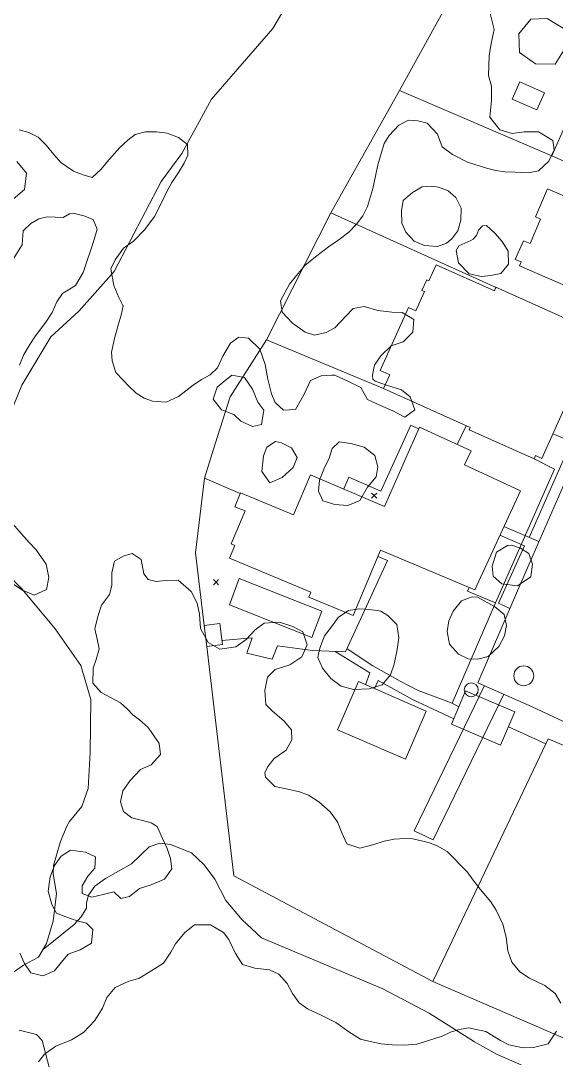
# Model space of a CAD drawing. Header units: metres. Extents: x 4652992 to 4879070, y 2074171 to 2309877.
# Drawn here: x 4653561.5 to 4653620.8, y 2307049.3 to 2307164.5 of the extents above; entities that cross this region are included whole.
import ezdxf

# ---------------------------------------------------------------- set-up
doc = ezdxf.new("R2010")
doc.units = ezdxf.units.M
doc.header["$MEASUREMENT"] = 0
doc.linetypes.add('DGN Style 2', pattern=[66.27138, 39.762828, -26.508552])
doc.linetypes.add('DGN Style 3', pattern=[92.779933, 66.271381, -26.508552])
for name, color, linetype, lineweight in [('Level 16', 2, 'Continuous', 0), ('Level 18', 5, 'Continuous', 0), ('Level 20', 30, 'DGN Style 3', 0), ('Level 27', 30, 'Continuous', 0), ('Level 30', 5, 'Continuous', 0), ('Level 31', 38, 'Continuous', 0), ('Level 35', 4, 'Continuous', 0), ('Level 36', 1, 'Continuous', 0), ('Level 37', 3, 'Continuous', 0), ('Level 40', 1, 'Continuous', 0), ('Level 45', 9, 'Continuous', 0), ('Level 53', 5, 'Continuous', 0), ('Level 54', 30, 'DGN Style 2', 0), ('Level 61', 4, 'Continuous', 0), ('Level 62', 4, 'Continuous', 0), ('Level 63', 3, 'Continuous', 0)]:
    doc.layers.add(name, color=color, linetype=linetype, lineweight=lineweight)

# ---------------------------------------------------------------- blocks, each defined once
blk = doc.blocks.new('AL_1')
at = {"layer": 'Level 45'}
blk.add_circle((2.1e-05, 1.3e-05, 3e-05), 1.100002, dxfattribs=at)
blk = doc.blocks.new('POSTE_1')
at = {"layer": 'Level 61'}
blk.add_circle((-4.7e-05, -1.9e-05, -2.4e-05), 0.770001, dxfattribs=at)
blk = doc.blocks.new('COTA_9')
at = {"layer": 'Level 63', "ltscale": 0.2}
for p, q in [((-0.00013, 0.00011, 0.000195), (-1.419652, -1.408347, 0.000195)), ((-1.408587, 1.419632, 0.000195), (-0.00013, 0.00011, 0.000195)), ((1.419392, 1.408567, 0.000195), (-0.00013, 0.00011, 0.000195)), ((-0.00013, 0.00011, 0.000195), (1.408327, -1.419412, 0.000195))]:
    blk.add_line(p, q, dxfattribs=at)
blk = doc.blocks.new('COTA_8')
at = {"layer": 'Level 63', "ltscale": 0.2}
for p, q in [((-4.5e-05, 0.000125, -0.000135), (-1.419567, -1.408332, -0.000135)), ((-1.408502, 1.419647, -0.000135), (-4.5e-05, 0.000125, -0.000135)), ((1.419477, 1.408582, -0.000135), (-4.5e-05, 0.000125, -0.000135)), ((-4.5e-05, 0.000125, -0.000135), (1.408412, -1.419397, -0.000135))]:
    blk.add_line(p, q, dxfattribs=at)

msp = doc.modelspace()

# ---------------------------------------------------------------- linework, layer by layer
at = {"layer": 'Level 16'}
msp.add_3dface([(4653594.81729, 2307099.028565, 1409.797839), (4653585.644443, 2307102.632194, 1409.797839), (4653584.571652, 2307099.737876, 1409.797839), (4653593.709671, 2307096.102074, 1409.797839)], dxfattribs=at)
at = {"layer": 'Level 18', "color": 30}
for points in [[(4653673.735147, 2307201.344438, 1398.104079), (4653664.674696, 2307190.365508, 1399.754079), (4653653.230897, 2307176.871462, 1401.541579), (4653649.77854, 2307172.232928, 1402.216579), (4653646.596569, 2307168.03621, 1402.591579), (4653644.075257, 2307163.360991, 1403.104079), (4653641.707481, 2307158.172949, 1403.504079), (4653634.907666, 2307143.198778, 1404.654079), (4653629.843817, 2307131.782033, 1405.629079), (4653625.450949, 2307121.803666, 1406.216579), (4653618.211666, 2307105.281378, 1407.379079), (4653616.365048, 2307101.029367, 1407.879079)], [(4653669.896683, 2307066.560131, 1404.339376), (4653655.836701, 2307071.422419, 1405.901876), (4653646.794059, 2307074.985549, 1406.701876), (4653636.542729, 2307079.718532, 1407.214376), (4653625.501176, 2307084.944544, 1407.789376), (4653618.108156, 2307088.408914, 1408.351876), (4653612.098154, 2307091.099489, 1408.376876), (4653616.365048, 2307101.029367, 1407.879079)]]:
    msp.add_polyline3d(points, dxfattribs=at)
at = {"layer": 'Level 20', "linetype": 'Continuous'}
for points in [[(4653559.33722, 2307118.541277, 1394.811065), (4653561.565137, 2307124.068165, 1394.798565), (4653564.781946, 2307129.438535, 1394.311065), (4653567.880681, 2307132.261224, 1394.223565), (4653571.784898, 2307136.689365, 1393.786065), (4653577.001277, 2307146.644681, 1391.623565), (4653579.306453, 2307149.742769, 1391.061065), (4653582.596857, 2307155.760155, 1391.461065), (4653589.368874, 2307163.602625, 1392.136065), (4653593.137961, 2307170.056545, 1392.261065)], [(4653557.067613, 2307056.520708, 1408.136065), (4653561.772805, 2307059.771198, 1406.798565), (4653563.434508, 2307060.677256, 1406.698565), (4653564.315246, 2307062.182999, 1406.648565), (4653565.047597, 2307064.653204, 1406.486065), (4653565.409615, 2307067.732342, 1405.498565), (4653565.059774, 2307069.892618, 1405.036065), (4653565.071905, 2307070.845306, 1404.773565), (4653565.816704, 2307073.367089, 1404.123565), (4653566.509573, 2307075.109696, 1403.611065), (4653566.845194, 2307075.710591, 1402.873565), (4653568.225343, 2307077.367795, 1402.273565), (4653568.9228, 2307079.355022, 1401.923565), (4653569.130207, 2307083.372833, 1400.898565), (4653569.234114, 2307089.217908, 1398.686065), (4653568.108396, 2307093.014183, 1397.511065), (4653565.273814, 2307097.062651, 1396.036065), (4653561.627962, 2307101.472444, 1394.636065), (4653559.940407, 2307103.166564, 1394.173565)], [(4653616.863082, 2307048.734591, 1412.475964), (4653614.214073, 2307049.875784, 1412.388464), (4653611.709499, 2307051.285017, 1412.375964), (4653606.687364, 2307054.449961, 1411.913464), (4653601.570998, 2307057.163429, 1411.838464), (4653588.133875, 2307062.8253, 1411.663464), (4653585.997198, 2307064.814247, 1411.563464), (4653584.166172, 2307066.946563, 1411.438464), (4653582.934253, 2307069.314161, 1411.188464), (4653581.788469, 2307070.898901, 1410.963464), (4653580.364018, 2307072.224866, 1410.513464), (4653578.05954, 2307073.166092, 1408.888464), (4653576.870538, 2307073.318635, 1408.363464), (4653575.680445, 2307072.899176, 1408.113464), (4653573.727369, 2307071.002738, 1407.788464), (4653570.860168, 2307069.382834, 1407.763464), (4653569.674146, 2307068.526373, 1407.713464), (4653568.951366, 2307067.557395, 1407.563464), (4653568.741264, 2307066.681898, 1407.375964), (4653568.740173, 2307066.109896, 1407.163464), (4653568.15225, 2307065.135412, 1406.875964), (4653567.376981, 2307064.288186, 1406.475964), (4653563.931351, 2307061.526678, 1406.670359)], [(4653590.258669, 2306994.736933, 1416.298565), (4653583.081263, 2307000.383127, 1416.648565), (4653578.508381, 2307005.420146, 1416.623565), (4653574.722853, 2307009.990644, 1416.173565), (4653569.770361, 2307017.093821, 1415.373565), (4653568.003051, 2307020.650287, 1415.298565), (4653567.30481, 2307026.412176, 1414.948565), (4653567.123381, 2307033.774453, 1414.736065), (4653565.748297, 2307045.05423, 1414.136065), (4653565.004578, 2307046.922012, 1413.986065), (4653563.817153, 2307051.454964, 1413.011065), (4653563.211395, 2307052.09221, 1412.711065), (4653561.265503, 2307052.566337, 1412.386065)]]:
    msp.add_polyline3d(points, dxfattribs=at)
at = {"layer": 'Level 27'}
msp.add_polyline3d([(4653601.00493, 2307105.100384, 1409.916589), (4653602.064764, 2307104.654232, 1409.916589), (4653597.42993, 2307094.502122, 1409.916589), (4653593.773556, 2307094.656253, 1409.916589), (4653589.90821, 2307095.186307, 1409.916589), (4653589.310149, 2307093.704804, 1410.941589), (4653586.505927, 2307094.357224, 1410.904089), (4653587.101584, 2307096.056166, 1409.954089), (4653583.730762, 2307095.765411, 1409.966589)], dxfattribs=at)
at = {"layer": 'Level 30', "color": 1}
for points in [[(4653630.981057, 2307144.781753, 1408.432214), (4653620.291571, 2307149.49014, 1408.275964), (4653621.690824, 2307152.666874, 1408.044714), (4653624.485559, 2307151.43588, 1407.957214), (4653627.23669, 2307157.681793, 1407.988464), (4653625.067637, 2307158.637193, 1407.457214), (4653625.916743, 2307160.564923, 1407.375964), (4653628.153328, 2307159.579776, 1407.600964), (4653629.46081, 2307162.548163, 1407.425964), (4653636.550886, 2307159.425204, 1407.369714), (4653635.393448, 2307156.797465, 1407.532214), (4653636.130591, 2307156.472777, 1407.532214), (4653630.981057, 2307144.781753, 1408.432214)], [(4653625.880364, 2307133.318126, 1409.294714), (4653616.678393, 2307137.290273, 1408.825964), (4653616.870792, 2307137.73599, 1408.794714), (4653616.229893, 2307138.012643, 1408.663464), (4653617.124068, 2307140.084109, 1408.657214), (4653617.860282, 2307139.766313, 1408.707214), (4653619.034356, 2307142.486201, 1408.575964), (4653618.472681, 2307142.728655, 1408.557214), (4653619.813592, 2307145.835041, 1408.588464), (4653621.589935, 2307145.06826, 1409.000964), (4653621.63031, 2307145.161792, 1408.975964), (4653629.522297, 2307141.755117, 1408.944714), (4653625.880364, 2307133.318126, 1409.294714)], [(4653618.319552, 2307115.917349, 1410.150964), (4653611.138317, 2307119.140757, 1410.138464), (4653611.243562, 2307119.375225, 1410.138464), (4653601.631274, 2307123.689848, 1410.007214), (4653602.318819, 2307125.221587, 1409.707214), (4653601.26481, 2307125.694696, 1409.494714), (4653604.395256, 2307132.668826, 1409.900964), (4653605.205358, 2307132.305199, 1409.982214), (4653606.166065, 2307134.445499, 1409.982214), (4653605.882891, 2307134.572606, 1409.982214), (4653606.419225, 2307135.767473, 1409.869714), (4653606.665575, 2307135.656895, 1409.857214), (4653607.460669, 2307137.428237, 1409.713464), (4653613.914034, 2307134.531546, 1409.813464), (4653614.091966, 2307134.92795, 1410.763464), (4653625.404624, 2307129.85009, 1410.732214), (4653619.168936, 2307115.957976, 1410.044714), (4653618.477166, 2307116.268487, 1410.119714), (4653618.319552, 2307115.917349, 1410.150964)], [(4653598.256175, 2307098.538064, 1415.336065), (4653593.372039, 2307100.583879, 1415.161065), (4653593.599666, 2307101.127312, 1412.986065), (4653584.563889, 2307104.912123, 1412.161065), (4653585.153551, 2307106.319871, 1412.379815), (4653584.764641, 2307106.482773, 1414.073565), (4653586.300315, 2307110.149008, 1413.948565), (4653586.300315, 2307110.149008, 1412.623565), (4653585.155334, 2307110.585842, 1412.486065), (4653585.810244, 2307112.149359, 1412.048565), (4653591.673387, 2307109.693467, 1411.811065), (4653593.539937, 2307114.149628, 1411.692315), (4653601.733586, 2307110.63683, 1411.867315), (4653605.604862, 2307119.422968, 1410.867315), (4653611.334099, 2307116.782669, 1410.717315), (4653610.619025, 2307115.227381, 1410.925851), (4653616.788973, 2307112.370585, 1410.935339), (4653611.765263, 2307101.383694, 1411.236065), (4653601.286617, 2307105.772879, 1411.223565), (4653598.256175, 2307098.538064, 1415.336065)]]:
    msp.add_polyline3d(points, dxfattribs=at)
msp.add_3dface([(4653604.055689, 2307082.636215, 1413.261065), (4653596.548141, 2307085.890668, 1413.261065), (4653598.855563, 2307091.213554, 1412.998565), (4653606.363111, 2307087.9591, 1412.998565)], dxfattribs=at)
at = {"layer": 'Level 31'}
for points in [[(4653620.653192, 2307159.662655, 1407.766589), (4653618.483011, 2307159.708217, 1407.763464), (4653616.699764, 2307160.951244, 1407.875964), (4653616.612762, 2307163.00235, 1407.775964), (4653617.943968, 2307164.63783, 1407.697839), (4653619.75357, 2307164.699308, 1407.585339), (4653621.996165, 2307163.365779, 1407.610339), (4653621.760675, 2307161.439426, 1407.725964), (4653620.653192, 2307159.662655, 1407.766589)], [(4653608.610168, 2307139.823159, 1410.116589), (4653607.621853, 2307139.44997, 1410.116589), (4653606.157847, 2307139.54789, 1410.116589), (4653605.017434, 2307140.038276, 1410.088464), (4653604.110157, 2307141.02363, 1409.982214), (4653603.679188, 2307142.021742, 1409.869714), (4653603.642128, 2307143.395346, 1409.782214), (4653603.800603, 2307144.540247, 1409.797839), (4653604.846425, 2307145.437353, 1409.763464), (4653605.930774, 2307146.042816, 1409.688464), (4653606.943314, 2307146.121092, 1409.682214), (4653607.712474, 2307146.029551, 1409.729089), (4653608.784965, 2307145.622784, 1409.735339), (4653609.628786, 2307144.881311, 1409.744714), (4653610.224526, 2307143.695533, 1409.763464), (4653610.20677, 2307142.375495, 1409.804089), (4653609.849574, 2307141.191168, 1409.888464), (4653609.194244, 2307140.287199, 1410.000964), (4653608.610168, 2307139.823159, 1410.116589)]]:
    msp.add_polyline3d(points, dxfattribs=at)
for points in [[(4653583.495514, 2307097.666267, 1411.638464), (4653583.783912, 2307095.335947, 1411.638464), (4653582.072653, 2307095.124164, 1411.622839), (4653581.784255, 2307097.454484, 1411.622839)], [(4653614.601769, 2307084.178636, 1412.186065), (4653609.154746, 2307086.491124, 1412.186065), (4653610.723395, 2307090.186047, 1412.342315), (4653616.170418, 2307087.87356, 1412.342315)]]:
    msp.add_3dface(points, dxfattribs=at)
at = {"layer": 'Level 35'}
msp.add_line((4653610.790148, 2307119.578746, 1410.132273), (4653609.781921, 2307117.497984, 1410.132273), dxfattribs=at)
at = {"layer": 'Level 35', "extrusion": (0.0270967789704747, 0.0757597988333979, 0.9967578529663803), "elevation": 302290.394978, "flags": 128}
msp.add_lwpolyline([(-3604797.525949, -3727374.877065), (-3604777.496846, -3727376.430636), (-3604774.965693, -3727360.584217)], dxfattribs=at)
at = {"layer": 'Level 35', "extrusion": (0.0250512638510243, 0.1149327124923675, 0.9930573527136352), "elevation": 383144.221568, "flags": 128}
msp.add_lwpolyline([(-4055525.051628, -3222582.757893), (-4055507.025458, -3222586.264616), (-4055502.461997, -3222571.281344)], dxfattribs=at)
at = {"layer": 'Level 35', "extrusion": (0.0267653658867709, 0.0529965268061729, 0.9982359357062986), "elevation": 248231.336971, "flags": 128}
msp.add_lwpolyline([(-3113849.490338, -4149838.356721), (-3113848.634399, -4149854.568107), (-3113846.106032, -4149854.568107)], dxfattribs=at)
at = {"layer": 'Level 35'}
for points in [[(4653581.823133, 2307113.752042, 1410.044773), (4653582.97849, 2307117.575959, 1410.132273), (4653584.653899, 2307122.785861, 1410.144773), (4653588.679352, 2307129.101159, 1409.932273), (4653601.631274, 2307123.689848, 1409.819773)], [(4653620.385537, 2307118.66837, 1408.312371), (4653622.00752, 2307118.019809, 1408.312371), (4653625.433179, 2307125.831006, 1407.787371), (4653623.907774, 2307126.515347, 1407.787371)], [(4653585.775308, 2307112.065955, 1411.572839), (4653581.823133, 2307113.752042, 1411.572839), (4653580.811599, 2307105.492037, 1411.485339), (4653581.784255, 2307097.454484, 1411.485339)], [(4653609.974847, 2307088.422857, 1411.073888), (4653609.229989, 2307088.819463, 1411.073888), (4653614.045106, 2307099.946586, 1410.823888), (4653610.941497, 2307101.238868, 1410.823888), (4653611.116136, 2307101.655594, 1410.823888)], [(4653615.4627, 2307086.206544, 1410.573888), (4653619.62177, 2307084.318983, 1410.992638), (4653607.08854, 2307057.980986, 1413.811388), (4653585.038388, 2307069.674105, 1413.936388), (4653582.072653, 2307095.124164, 1411.736388)]]:
    msp.add_polyline3d(points, dxfattribs=at)
at = {"layer": 'Level 36', "extrusion": (0.0225902024046974, 0.0320902997722952, 0.9992296509891202), "elevation": 180570.828846, "flags": 128}
msp.add_lwpolyline([(-2477240.312242, -4561762.054702), (-2477220.495095, -4561758.232478), (-2477222.774076, -4561742.625063)], dxfattribs=at)
at = {"layer": 'Level 37', "extrusion": (0.1121903647008234, 0.2014094895718271, 0.9730609125736744), "elevation": 988128.9714, "flags": 128}
msp.add_lwpolyline([(-2942773.048473, -4164404.565128), (-2942794.086939, -4164406.733872), (-2942792.458113, -4164423.758513)], dxfattribs=at)
at = {"layer": 'Level 37'}
msp.add_polyline3d([(4653647.412377, 2307073.4502, 1409.254734), (4653628.39813, 2307081.270389, 1410.404734), (4653619.868618, 2307084.874403, 1410.785984), (4653619.617326, 2307084.321, 1410.99219)], dxfattribs=at)
at = {"layer": 'Level 40', "color": 3}
for points in [[(4653600.629336, 2307126.326691, 1412.927848), (4653600.707309, 2307126.389179, 1412.925), (4653601.323321, 2307127.338599, 1412.7), (4653602.471133, 2307128.434066, 1412.375), (4653603.793423, 2307128.8833, 1412.275), (4653604.876563, 2307129.939483, 1412.25), (4653604.994735, 2307131.338712, 1412.125), (4653603.700822, 2307132.145666, 1411.9), (4653602.5437, 2307132.150748, 1411.875), (4653600.994822, 2307132.360342, 1411.85), (4653599.496193, 2307132.777452, 1411.825), (4653598.288823, 2307132.575019, 1411.75), (4653597.476933, 2307131.727854, 1411.725), (4653596.226763, 2307130.437465, 1411.675), (4653595.269244, 2307129.900072, 1411.65), (4653593.98464, 2307129.606475, 1411.575), (4653592.967562, 2307129.962116, 1411.55), (4653591.555005, 2307130.962489, 1411.55), (4653590.413698, 2307132.171879, 1411.55), (4653590.221072, 2307133.426564, 1411.575), (4653591.21953, 2307135.272023, 1411.6), (4653592.004434, 2307136.235539, 1411.625), (4653592.931243, 2307137.329504, 1411.625), (4653594.106041, 2307138.30862, 1411.625), (4653595.526966, 2307139.392995, 1411.625), (4653596.586844, 2307140.12531, 1411.625), (4653597.80119, 2307141.039952, 1411.625), (4653598.625641, 2307141.938996, 1411.625), (4653599.345873, 2307142.863228, 1411.625), (4653599.870226, 2307143.889715, 1411.6), (4653600.426679, 2307145.732169, 1411.525), (4653600.738868, 2307147.249253, 1411.4), (4653600.988247, 2307148.506943, 1411.35), (4653601.722431, 2307150.855592, 1410.925), (4653602.27377, 2307151.765728, 1410.85), (4653603.317362, 2307152.886383, 1410.75), (4653604.391664, 2307153.450467, 1410.7), (4653605.419441, 2307153.366815, 1410.7), (4653606.461643, 2307153.114932, 1410.7), (4653607.60295, 2307151.905541, 1410.7), (4653608.147784, 2307150.510818, 1410.675), (4653609.260243, 2307149.63789, 1410.575), (4653610.931489, 2307148.794656, 1410.575), (4653613.030316, 2307148.122659, 1410.575), (4653614.072517, 2307147.870776, 1410.575), (4653615.087732, 2307147.735244, 1410.575), (4653616.232292, 2307147.678283, 1410.45), (4653617.702074, 2307147.597635, 1410.125), (4653618.805223, 2307147.825257, 1410.025), (4653619.953035, 2307148.920724, 1409.8), (4653620.527637, 2307150.154727, 1409.6), (4653620.388983, 2307151.176708, 1409.55), (4653618.807533, 2307152.162984, 1409.5), (4653617.208407, 2307152.165062, 1409.575), (4653615.896817, 2307151.987817, 1409.625), (4653614.502407, 2307152.379738, 1409.725), (4653613.411348, 2307153.796645, 1409.775), (4653613.577907, 2307155.6235, 1409.8), (4653613.577436, 2307157.216149, 1409.875), (4653613.255466, 2307158.392265, 1410.075), (4653613.341067, 2307160.568176, 1410.1), (4653613.56346, 2307161.942218, 1410.1), (4653613.888211, 2307163.511181, 1410.1), (4653613.431311, 2307165.269056, 1410.1)], [(4653561.276676, 2307152.393429, 1385.65), (4653562.358426, 2307152.077073, 1385.725), (4653563.389927, 2307151.553201, 1385.875), (4653564.281384, 2307150.67877, 1386.075), (4653565.135155, 2307149.648702, 1386.3), (4653565.909829, 2307148.747581, 1386.65), (4653567.282839, 2307147.811681, 1387.325), (4653568.495794, 2307147.353784, 1388.05), (4653569.369103, 2307147.087805, 1389.45), (4653570.362447, 2307148.000945, 1390.275), (4653570.992882, 2307148.782134, 1390.5), (4653572.435207, 2307150.410487, 1390.775), (4653573.299206, 2307151.245057, 1390.95), (4653574.112958, 2307151.872112, 1391.025), (4653575.28078, 2307152.139018, 1391.625), (4653576.502573, 2307152.17322, 1392.75), (4653577.674119, 2307151.999907, 1393.625), (4653578.939184, 2307151.529416, 1394.55), (4653579.907875, 2307150.746149, 1395.125), (4653579.956733, 2307149.581126, 1395.6), (4653579.574286, 2307148.685087, 1395.85), (4653578.933151, 2307147.631909, 1396.125), (4653578.175233, 2307146.55204, 1396.375), (4653577.676004, 2307145.629311, 1396.575), (4653576.986482, 2307144.148507, 1396.9), (4653576.269975, 2307142.784055, 1396.95), (4653575.203121, 2307141.339531, 1397.025), (4653573.952951, 2307140.049142, 1397.125), (4653572.828401, 2307139.277543, 1397.325), (4653571.903453, 2307137.963467, 1397.525), (4653571.443772, 2307136.976265, 1398.05), (4653571.771328, 2307135.13982, 1398.85), (4653572.328724, 2307133.796976, 1399.275), (4653572.778176, 2307132.91954, 1400.075), (4653572.817724, 2307132.855067, 1401.375), (4653572.566483, 2307131.817488, 1402.65), (4653572.25057, 2307130.740624, 1403.175), (4653571.834161, 2307129.248728, 1404), (4653571.521972, 2307127.731644, 1404.775), (4653571.568968, 2307126.786731, 1405.225), (4653571.970034, 2307125.48167, 1406.05), (4653572.769832, 2307124.684306, 1406.475), (4653573.465411, 2307123.912131, 1406.675), (4653574.225662, 2307123.179241, 1406.875), (4653575.140381, 2307122.628678, 1407.45), (4653576.053238, 2307122.298225, 1407.95), (4653577.57513, 2307122.204983, 1408.525), (4653578.935106, 2307122.809854, 1409.2), (4653579.748858, 2307123.436908, 1409.475), (4653580.562609, 2307124.063963, 1409.775), (4653581.493142, 2307124.717708, 1409.975), (4653582.4381, 2307125.203222, 1410.325), (4653583.237427, 2307125.998507, 1410.475), (4653583.824591, 2307127.28439, 1410.775), (4653584.670442, 2307128.727411, 1410.9), (4653585.600976, 2307129.381156, 1411), (4653586.680863, 2307129.28491, 1411.25), (4653587.926391, 2307128.050331, 1411.275), (4653588.512635, 2307126.371025, 1411), (4653588.838329, 2307124.75469, 1410.9), (4653589.216132, 2307123.125761, 1410.875), (4653589.640461, 2307122.144567, 1410.875), (4653590.544479, 2307121.322015, 1410.925), (4653591.883055, 2307121.382908, 1411.375), (4653592.843827, 2307123.07273, 1411.6), (4653593.545911, 2307124.605413, 1411.95), (4653594.711871, 2307125.092429, 1412.45), (4653595.894116, 2307125.191105, 1412.6), (4653596.246767, 2307125.180334, 1412.684744)], [(4653560.626726, 2307144.697666, 1387.175), (4653561.878758, 2307145.767945, 1387.075), (4653562.097428, 2307147.582206, 1386.825), (4653561.033355, 2307148.882761, 1386.4)], [(4653561.302971, 2307126.310673, 1396.575), (4653561.809097, 2307127.470301, 1396.575), (4653562.472443, 2307128.591591, 1396.575), (4653563.097116, 2307129.554958, 1396.575), (4653564.243331, 2307131.060564, 1396.575), (4653564.946193, 2307132.116434, 1396.425), (4653565.46521, 2307133.328703, 1396.175), (4653566.076991, 2307134.239428, 1395.925), (4653567.513552, 2307135.11639, 1395.95), (4653568.366025, 2307136.566891, 1395.775), (4653568.771735, 2307137.786798, 1395.525), (4653569.164882, 2307138.954826, 1395.175), (4653569.583153, 2307140.226612, 1394.85), (4653569.911628, 2307141.355355, 1394.5), (4653569.460313, 2307142.4529, 1393.925), (4653568.455798, 2307142.86042, 1393.4), (4653567.257267, 2307143.150086, 1392.8), (4653566.85481, 2307143.082608, 1391.6), (4653566.143417, 2307142.650476, 1391.025), (4653564.400523, 2307142.742215, 1390.35), (4653563.466265, 2307142.52869, 1389.85), (4653562.560856, 2307141.978703, 1389.6), (4653561.709418, 2307141.196011, 1389.325), (4653561.605669, 2307139.628551, 1389.375), (4653560.617911, 2307138.055081, 1389.4)], [(4653613.036506, 2307141.775012, 1409.821761), (4653613.958516, 2307140.934082, 1409.903011), (4653614.776513, 2307139.997254, 1410.128011), (4653615.430249, 2307138.938734, 1410.453011), (4653615.46398, 2307137.492061, 1410.659261), (4653614.632162, 2307136.442478, 1410.759261), (4653613.52856, 2307136.238246, 1410.659261), (4653612.471755, 2307136.116831, 1410.571761), (4653611.110106, 2307136.418529, 1410.396761), (4653609.956953, 2307137.651344, 1410.159261), (4653609.669441, 2307138.997927, 1409.934261), (4653609.978827, 2307139.50137, 1409.896761), (4653611.290832, 2307140.125859, 1409.871761), (4653611.563464, 2307140.248288, 1409.871761), (4653611.921635, 2307140.672736, 1409.884261), (4653612.159689, 2307141.274058, 1409.846761), (4653612.593928, 2307141.733927, 1409.778011), (4653613.036506, 2307141.775012, 1409.821761)], [(4653596.246767, 2307125.180334, 1412.684744), (4653597.742684, 2307124.482037, 1411.922244), (4653599.123579, 2307123.811549, 1411.428494), (4653599.846014, 2307122.478923, 1411.309744), (4653601.299937, 2307121.831172, 1411.103494), (4653602.65466, 2307121.220871, 1411.003494), (4653604.003909, 2307120.531105, 1410.978494), (4653605.119407, 2307121.352033, 1410.928494), (4653604.571022, 2307122.790687, 1410.922244), (4653603.609436, 2307123.575228, 1410.922244), (4653601.982073, 2307124.062944, 1411.034744), (4653600.699168, 2307124.521235, 1411.259744), (4653600.444772, 2307124.757783, 1411.434744), (4653600.401547, 2307125.199101, 1411.528494), (4653600.629336, 2307126.326691, 1412.927848)], [(4653584.841165, 2307125.16571, 1410.924871), (4653586.255547, 2307124.917998, 1410.687371), (4653587.106506, 2307123.621195, 1410.424871), (4653587.697343, 2307122.198716, 1410.287371), (4653588.391245, 2307121.317039, 1410.224871), (4653588.13929, 2307119.707728, 1410.149871), (4653587.127835, 2307119.494332, 1410.106121), (4653585.840602, 2307120.101918, 1410.037371), (4653585.06855, 2307120.827386, 1409.962371), (4653583.67708, 2307121.338951, 1410.049871), (4653582.782716, 2307122.511552, 1410.393621), (4653583.212636, 2307123.848847, 1410.568621), (4653583.860562, 2307124.406068, 1410.568621), (4653584.841165, 2307125.16571, 1410.924871)], [(4653590.325384, 2307117.686692, 1411.199871), (4653591.44061, 2307117.147236, 1411.318621), (4653592.089455, 2307116.073451, 1411.343621), (4653591.63229, 2307114.957145, 1411.312371), (4653590.419344, 2307113.84841, 1411.274871), (4653589.044864, 2307113.250644, 1411.262371), (4653588.142226, 2307114.507171, 1411.224871), (4653588.331388, 2307116.254581, 1411.181121), (4653588.720187, 2307117.198673, 1411.212371), (4653589.660486, 2307117.84755, 1411.206121), (4653590.325384, 2307117.686692, 1411.199871)], [(4653599.473522, 2307117.197224, 1411.787371), (4653600.667852, 2307116.286014, 1412.012371), (4653600.990595, 2307115.017719, 1412.187371), (4653600.838042, 2307113.918563, 1412.287371), (4653599.861155, 2307112.775479, 1412.374871), (4653599.016601, 2307111.275772, 1412.637371), (4653597.667702, 2307110.736669, 1412.699871), (4653596.227644, 2307110.84177, 1412.662371), (4653594.911804, 2307111.2414, 1412.587371), (4653594.437835, 2307112.3299, 1412.387371), (4653594.537725, 2307113.550001, 1412.237371), (4653595.040669, 2307114.753697, 1412.112371), (4653595.63273, 2307115.989923, 1412.087371), (4653595.939214, 2307117.051823, 1412.024871), (4653596.735851, 2307117.778691, 1411.974871), (4653598.023331, 2307117.602322, 1411.937371), (4653599.473522, 2307117.197224, 1411.787371)], [(4653560.582893, 2307102.052647, 1398.925), (4653561.632718, 2307101.350376, 1399.1), (4653562.943735, 2307100.807554, 1399.3), (4653564.315839, 2307101.42131, 1399.6), (4653564.585712, 2307102.750115, 1399.75), (4653564.279107, 2307104.219492, 1399.8), (4653563.173506, 2307105.827915, 1399.8), (4653562.371983, 2307106.636992, 1399.8), (4653561.50432, 2307107.62955, 1399.8), (4653560.557624, 2307108.752949, 1399.8)], [(4653616.794719, 2307105.998981, 1410.406121), (4653617.738609, 2307105.405283, 1410.281121), (4653618.123948, 2307104.229982, 1410.249871), (4653617.939955, 2307102.827342, 1410.268621), (4653616.466149, 2307101.818123, 1410.331121), (4653614.733898, 2307102.061683, 1410.331121), (4653613.78057, 2307102.901118, 1410.324871), (4653613.677357, 2307104.008115, 1410.249871), (4653614.13775, 2307105.546714, 1410.087371), (4653615.371935, 2307106.289344, 1410.056121), (4653615.83158, 2307106.340363, 1410.037371), (4653616.794719, 2307105.998981, 1410.406121)], [(4653561.342881, 2307061.114185, 1410.05), (4653561.854564, 2307059.987835, 1410.4375), (4653562.569377, 2307058.920328, 1411.55), (4653563.920888, 2307058.591269, 1412), (4653565.188932, 2307059.148926, 1412.025), (4653565.925888, 2307060.079562, 1412.0375), (4653566.713844, 2307060.997782, 1411.875), (4653568.046074, 2307061.485661, 1411.825), (4653569.300062, 2307062.209189, 1411.6625), (4653569.427688, 2307063.748454, 1411.225), (4653568.754172, 2307064.42686, 1410.8875), (4653567.689321, 2307064.713199, 1410.5), (4653566.445099, 2307065.15151, 1410.0875), (4653565.430378, 2307065.533943, 1409.7625), (4653564.881751, 2307066.506839, 1409.1), (4653564.507272, 2307067.97883, 1408.6625), (4653564.72987, 2307069.576196, 1408.375), (4653565.19074, 2307070.817725, 1408.1875), (4653565.926826, 2307071.856873, 1408.025), (4653566.952183, 2307072.527768, 1407.9875), (4653568.627296, 2307072.309444, 1407.9875), (4653569.744889, 2307071.793665, 1408.1125), (4653569.659494, 2307070.541941, 1408.5125), (4653568.903195, 2307069.643088, 1408.9), (4653568.24361, 2307068.585314, 1409.4625), (4653568.250576, 2307067.717225, 1410.55), (4653569.316297, 2307067.322374, 1411.4875), (4653570.599268, 2307067.605649, 1412.4875), (4653571.780238, 2307067.913758, 1413.2), (4653572.549597, 2307067.184942, 1414.0125), (4653573.489621, 2307067.389267, 1414.7125), (4653574.595895, 2307068.284134, 1415.0875), (4653575.909653, 2307068.695286, 1415.1125), (4653577.386985, 2307069.337361, 1414.9625), (4653578.1732, 2307070.472603, 1414.7), (4653578.043149, 2307071.614334, 1414.25), (4653577.684468, 2307072.703431, 1413.6625), (4653577.147285, 2307073.83599, 1413.125), (4653576.570546, 2307075.140628, 1412.025), (4653575.886457, 2307075.550859, 1411.3375), (4653574.949107, 2307075.806155, 1410.95), (4653573.756755, 2307076.123538, 1410.25), (4653572.84758, 2307076.832245, 1409.7125), (4653572.508242, 2307077.889559, 1408.55), (4653572.772138, 2307079.097822, 1408.35), (4653573.590011, 2307080.252431, 1408.3375), (4653574.719172, 2307081.466623, 1408.725), (4653575.898401, 2307081.991754, 1409.6375), (4653576.926432, 2307083.122269, 1409.8125), (4653576.789354, 2307084.346936, 1409.5), (4653576.100041, 2307085.408235, 1409.05), (4653575.527655, 2307086.170317, 1408.7), (4653574.617609, 2307086.987536, 1407.9375), (4653573.856149, 2307087.524905, 1407.3875), (4653573.284634, 2307088.178475, 1406.7125), (4653572.50296, 2307088.85614, 1405.7625), (4653571.48034, 2307089.43002, 1404.7125), (4653570.38122, 2307090.022525, 1403.925), (4653569.443933, 2307091.062975, 1403.3125), (4653569.46253, 2307092.71001, 1403.25), (4653569.824011, 2307093.650841, 1403.425), (4653570.138908, 2307094.846688, 1403.6125), (4653569.913885, 2307095.930318, 1404), (4653569.675676, 2307097.071308, 1404.8875), (4653569.976517, 2307098.433025, 1405.1125), (4653570.386386, 2307099.686972, 1405.925), (4653571.293074, 2307100.874106, 1406.35), (4653571.558712, 2307101.865348, 1406.6875), (4653571.547393, 2307103.275993, 1407.1375), (4653571.855262, 2307104.554775, 1407.2875), (4653572.804989, 2307105.135784, 1407.7625), (4653573.814486, 2307105.404419, 1408.15), (4653574.793133, 2307104.760021, 1408.85), (4653575.085825, 2307103.172569, 1409.375), (4653575.555339, 2307102.543832, 1410.2625), (4653576.441688, 2307102.300954, 1410.7125), (4653577.471399, 2307102.429293, 1411.575), (4653578.883612, 2307102.464501, 1412.2), (4653580.337931, 2307101.216943, 1412.6), (4653580.997328, 2307099.919254, 1412.8125), (4653581.242565, 2307098.695329, 1413.0375), (4653581.369941, 2307097.093978, 1413.3875), (4653582.215738, 2307095.561382, 1413.475), (4653583.51973, 2307094.810696, 1413.5), (4653585.286334, 2307095.084517, 1413.4125), (4653586.425136, 2307095.890239, 1413.2625), (4653587.434695, 2307096.944028, 1413.0625), (4653588.402024, 2307097.710275, 1412.8375), (4653590.125526, 2307097.805067, 1412.5875), (4653591.57375, 2307097.317087, 1412.4625), (4653592.69837, 2307096.718373, 1412.3125), (4653593.161665, 2307095.278907, 1412.3875), (4653592.599665, 2307093.9537, 1412.5375), (4653591.257732, 2307093.089136, 1412.6875), (4653589.620371, 2307092.567249, 1413.0125), (4653588.768229, 2307091.718807, 1413.3875), (4653588.487601, 2307090.216794, 1413.825), (4653588.601792, 2307088.672802, 1413.9125), (4653589.339494, 2307087.924619, 1413.8875), (4653590.601255, 2307086.886393, 1413.85), (4653591.436541, 2307085.870777, 1413.925), (4653591.496249, 2307084.773248, 1414.05), (4653590.837535, 2307083.606963, 1414.3875), (4653589.540445, 2307082.704405, 1414.9625), (4653588.815804, 2307081.82492, 1415.4375), (4653588.503582, 2307081.088694, 1416.5875), (4653588.558065, 2307080.642232, 1417.725), (4653589.60351, 2307079.602523, 1418.625), (4653591.043836, 2307079.30599, 1419.0375), (4653592.344345, 2307078.989348, 1419.7625), (4653593.308066, 2307078.619333, 1419.875), (4653594.459057, 2307077.905898, 1419.8875), (4653595.727847, 2307076.784736, 1419.8), (4653596.544661, 2307075.692394, 1419.6875), (4653597.000057, 2307074.444375, 1419.3625), (4653597.575925, 2307073.248248, 1419.1625), (4653598.998649, 2307072.766476, 1418.975), (4653600.548066, 2307073.147327, 1418.8375), (4653601.690351, 2307073.519004, 1418.7125), (4653602.801848, 2307073.762804, 1418.4875), (4653603.978402, 2307073.828315, 1418.1), (4653604.88851, 2307073.79625, 1417.65), (4653606.628681, 2307073.399637, 1417.525), (4653607.586244, 2307073.004046, 1417.8), (4653608.679207, 2307072.385965, 1417.825), (4653610.903377, 2307070.12922, 1416.8125)], [(4653613.940814, 2307099.542599, 1411.196148), (4653614.993704, 2307098.641218, 1411.196148), (4653615.248535, 2307097.448479, 1411.196148), (4653615.026031, 2307096.290606, 1411.121148), (4653614.422135, 2307095.117423, 1411.071148), (4653613.238881, 2307094.003823, 1411.096148), (4653612.084937, 2307093.690977, 1411.108648), (4653611.016086, 2307093.734513, 1411.108648), (4653609.95462, 2307094.260974, 1411.108648), (4653608.924849, 2307095.372182, 1411.108648), (4653608.667631, 2307096.780926, 1411.108648), (4653608.86463, 2307097.94498, 1411.108648), (4653609.342191, 2307099.041057, 1411.096148), (4653610.258232, 2307100.165541, 1411.071148), (4653611.442567, 2307100.605667, 1411.071148), (4653612.059587, 2307100.590816, 1411.108648), (4653613.940814, 2307099.542599, 1411.196148)], [(4653602.129724, 2307098.55345, 1415.008648), (4653603.107291, 2307097.562604, 1415.008648), (4653603.320768, 2307096.083671, 1415.108648), (4653603.14439, 2307094.77998, 1415.246148), (4653602.81248, 2307093.1639, 1415.433648), (4653602.418707, 2307091.966736, 1415.558648), (4653601.483238, 2307090.873888, 1415.633648), (4653600.051118, 2307090.413011, 1415.671148), (4653598.309352, 2307090.350299, 1415.671148), (4653596.938125, 2307090.709452, 1415.671148), (4653595.81599, 2307091.546825, 1415.671148), (4653594.880971, 2307092.715862, 1415.671148), (4653594.352848, 2307093.894029, 1415.646148), (4653594.570468, 2307094.918443, 1415.583648), (4653595.114888, 2307096.294536, 1415.471148), (4653595.866932, 2307097.297182, 1415.346148), (4653596.625055, 2307098.325284, 1415.221148), (4653597.754799, 2307099.101778, 1415.158648), (4653598.929364, 2307099.274986, 1415.121148), (4653599.648407, 2307099.235416, 1415.108648), (4653600.966235, 2307099.104628, 1415.058648), (4653601.354898, 2307099.037391, 1414.996148), (4653602.129724, 2307098.55345, 1415.008648)], [(4653610.903377, 2307070.12922, 1416.8125), (4653611.549657, 2307069.217121, 1416.8875), (4653612.336826, 2307068.216881, 1416.9875), (4653613.510271, 2307066.79921, 1416.9875), (4653614.105546, 2307065.899493, 1417.0125), (4653614.861301, 2307064.313487, 1416.8125), (4653615.221138, 2307062.877528, 1416.7125), (4653615.403697, 2307061.376711, 1416.4625), (4653615.863058, 2307060.132373, 1416.3875), (4653616.740109, 2307059.05637, 1416.2625), (4653617.81621, 2307058.363607, 1416.0375), (4653619.504382, 2307057.522275, 1415.7375), (4653620.646106, 2307056.65175, 1415.6125), (4653621.255998, 2307055.586651, 1415.5625)], [(4653620.783249, 2307052.464728, 1415.6875), (4653619.858293, 2307051.070908, 1415.7625), (4653618.248181, 2307050.652568, 1415.8375), (4653617.104277, 2307050.606564, 1415.8625), (4653615.510961, 2307050.939371, 1415.9375), (4653614.602496, 2307051.429609, 1416.0125), (4653612.950712, 2307052.423942, 1416.0625), (4653611.051361, 2307052.831034, 1416.2125), (4653610.036216, 2307052.645887, 1416.3375), (4653609.047817, 2307052.346359, 1416.4375), (4653608.137172, 2307051.920068, 1416.5625), (4653606.5028, 2307051.399727, 1416.6625), (4653605.337124, 2307051.03534, 1416.7375), (4653603.964937, 2307050.93686, 1416.8375), (4653602.617009, 2307050.940379, 1416.9125), (4653601.356477, 2307051.084519, 1416.9375), (4653600.171209, 2307051.318279, 1416.9875), (4653599.100083, 2307051.578277, 1417.0375), (4653597.781082, 2307052.383944, 1417.1625), (4653596.357582, 2307053.430754, 1417.1625), (4653594.720416, 2307054.259706, 1417.2625), (4653593.212008, 2307054.949515, 1417.5125), (4653592.288925, 2307055.605134, 1417.6875), (4653591.564892, 2307056.643995, 1418.0625), (4653590.96713, 2307057.760094, 1418.3625), (4653590.026943, 2307058.797478, 1418.6125), (4653589.004335, 2307059.261477, 1418.7875), (4653587.374631, 2307059.441282, 1418.7875), (4653586.021728, 2307059.877566, 1418.7375), (4653585.232072, 2307061.094189, 1418.4375), (4653584.515193, 2307062.616814, 1418.0375), (4653583.895659, 2307063.414531, 1417.8125), (4653582.474647, 2307064.244959, 1417.3625), (4653580.694412, 2307064.245526, 1416.9875), (4653579.635723, 2307063.423613, 1416.8625), (4653578.582008, 2307062.168937, 1416.8625), (4653578.084385, 2307061.210835, 1416.8625), (4653577.258954, 2307060.008636, 1416.8625), (4653575.984112, 2307059.185247, 1416.8375), (4653574.531992, 2307058.296999, 1416.8875), (4653573.441582, 2307058.022233, 1416.8875), (4653571.923839, 2307057.311748, 1416.8875), (4653571.008526, 2307056.185311, 1416.8875), (4653570.51339, 2307055.010827, 1416.8875), (4653569.65157, 2307053.655627, 1416.9375), (4653568.420579, 2307052.336092, 1416.9375), (4653567.09473, 2307051.525084, 1416.9625), (4653565.360834, 2307050.813123, 1416.9875), (4653564.073861, 2307049.938733, 1416.9875), (4653563.43535, 2307049.068774, 1416.9625)]]:
    msp.add_polyline3d(points, dxfattribs=at)
at = {"layer": 'Level 53', "color": 212}
msp.add_line((4653614.94628, 2307089.824433, 1408.365028), (4653607.122176, 2307073.669896, 1410.152528), dxfattribs=at)
at = {"layer": 'Level 53', "color": 212, "extrusion": (0.0730460923567955, 0.0790126577742523, 0.9941937780447286), "elevation": 523617.802848, "flags": 128}
msp.add_lwpolyline([(-1850947.913115, -4824789.989162), (-1850953.099597, -4824772.778086), (-1850955.326324, -4824773.459026)], dxfattribs=at)
at = {"layer": 'Level 54'}
for p, q in [((4653617.780864, 2307107.201746, 1407.462398), (4653623.763884, 2307120.834234, 1406.742384)), ((4653618.851756, 2307106.742261, 1407.276292), (4653614.975856, 2307108.405284, 1407.949871)), ((4653617.235527, 2307106.281741, 1407.532049), (4653614.534891, 2307107.44089, 1407.957147))]:
    msp.add_line(p, q, dxfattribs=at)
at = {"layer": 'Level 54', "extrusion": (0.029696368589989, 0.0552375550201776, 0.9980315316701974), "elevation": 267039.204245, "flags": 128}
msp.add_lwpolyline([(-3006370.094931, -4227206.733852), (-3006368.722332, -4227206.634193), (-3006368.213871, -4227213.618593)], dxfattribs=at)
at = {"layer": 'Level 54', "extrusion": (-0.0201421066888572, -0.0065585936778872, 0.999775615019242), "elevation": -107454.927994, "flags": 128}
msp.add_lwpolyline([(-752900.691016, 5138116.333185), (-752897.26215, 5138119.283664), (-752896.153401, 5138118.39852)], dxfattribs=at)
at = {"layer": 'Level 54', "linetype": 'Continuous'}
for points in [[(4653609.229989, 2307088.819463, 1409.067638), (4653605.46442, 2307090.244266, 1409.419754), (4653603.46386, 2307091.263919, 1409.596148), (4653600.444061, 2307092.95418, 1409.930138), (4653597.5921, 2307094.857337, 1409.916589)], [(4653600.641919, 2307090.439185, 1409.941589), (4653601.045015, 2307091.331186, 1409.885339), (4653604.835168, 2307089.233099, 1409.429089), (4653609.415085, 2307087.104348, 1409.016589)]]:
    msp.add_polyline3d(points, dxfattribs=at)
at = {"layer": 'Level 62'}
msp.add_polyline3d([(4653605.515361, 2307119.219838, 1408.726023), (4653604.675998, 2307119.62553, 1408.726023), (4653601.329406, 2307112.31217, 1409.169773), (4653597.78023, 2307113.87239, 1409.413523), (4653597.22203, 2307112.571033, 1409.413523)], dxfattribs=at)
msp.add_3dface([(4653618.606925, 2307154.578572, 1406.842009), (4653615.901456, 2307155.767877, 1406.842009), (4653616.742401, 2307157.680885, 1406.842009), (4653619.44787, 2307156.49158, 1406.842009)], dxfattribs=at)

# ---------------------------------------------------------------- block references
at = {"layer": 'Level 45'}
msp.add_blockref('AL_1', (4653617.16585, 2307091.86065, 1408.15725), dxfattribs=at)
at = {"layer": 'Level 61'}
msp.add_blockref('POSTE_1', (4653611.35425, 2307090.29855, 1408.66345), dxfattribs=at)
at = {"layer": 'Level 63', "ltscale": 0.2, "xscale": 0.2, "yscale": 0.2, "zscale": 0.2}
for name, p in [('COTA_8', (4653600.60045, 2307111.83455, 1409.32605)), ('COTA_9', (4653583.08265, 2307102.23745, 1409.92905))]:
    msp.add_blockref(name, p, dxfattribs=at)

doc.saveas('drawing.dxf')
